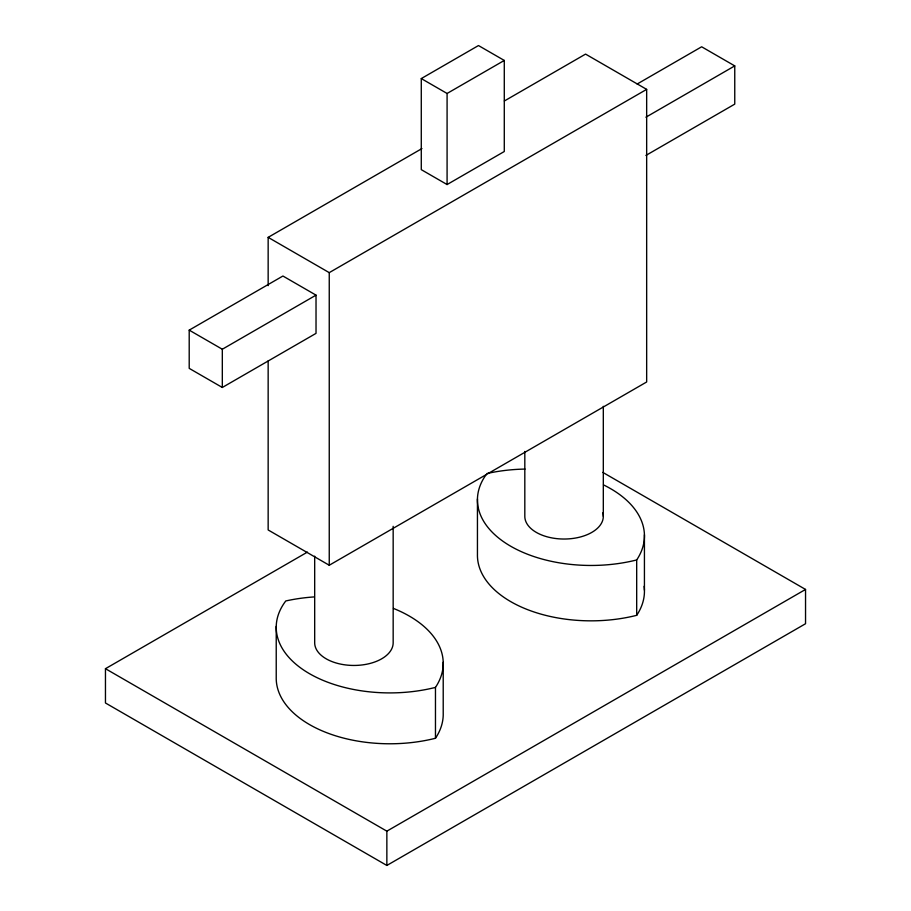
<?xml version="1.0" encoding="UTF-8"?>
<svg xmlns="http://www.w3.org/2000/svg" width="911" height="911" viewBox="0 0 911 911"><rect width="100%" height="100%" fill="white"/><g stroke="black" fill="none" stroke-linecap="round" stroke-linejoin="round"><path stroke-width="1.37" d="M421.281 78.574L478.48 45.55L504.284 60.445L504.284 151.511L447.085 184.546L421.281 169.651L421.281 78.574L447.085 93.469L504.284 60.445M268.153 285.655L268.153 237.361L421.941 148.573M504.364 100.984L585.568 54.102L646.662 89.38L646.662 381.982L329.247 565.241L268.153 529.963L268.153 360.938M189.203 330.135L282.922 276.022L316.026 295.141L316.026 333.369L222.318 387.471L189.203 368.363L189.203 330.135L222.318 349.243L316.026 295.141M637.142 84.028L701.652 46.791L734.756 65.899L734.756 104.127L645.91 155.428M268.153 237.361L329.247 272.64L646.662 89.38M645.91 117.2L734.756 65.899M602.786 472.376L805.54 589.44L805.54 623.728L386.856 865.45L105.46 702.985L105.46 668.697L307.417 552.1M105.46 668.697L386.856 831.162L805.54 589.44M644.43 534.791L644.43 590.169M603.515 484.891A115.799 66.856 0 0 1 636.687 559.946L636.687 615.324A113.647 65.615 0 0 1 477.444 554.332L477.444 498.966M603.31 406.295L603.31 516.366M524.816 451.446L524.816 516.366A39.241 22.661 0 0 0 567.143 538.959A39.241 22.661 0 0 0 602.82 512.813M447.085 93.469L447.085 184.546M443.213 662.24L443.213 713.119A115.799 66.856 0 0 1 435.469 738.263A113.647 65.615 0 0 1 276.227 677.283L276.227 626.404M393.461 608.423A115.799 66.856 0 0 1 435.469 687.395L435.469 738.263M393.165 526.33L393.165 642.802A39.241 22.661 0 0 1 353.923 665.451A39.241 22.661 0 0 1 314.682 642.802L314.682 556.154M386.856 831.162L386.856 865.45M329.247 272.64L329.247 565.241M222.318 349.243L222.318 387.471M314.044 596.933A115.799 66.856 0 0 0 285.769 600.964A113.647 65.615 0 0 0 309.501 673.684A113.647 65.615 0 0 0 435.469 687.395M636.687 559.946A113.647 65.615 0 0 1 511.447 546.657A113.647 65.615 0 0 1 486.178 474.608M644.123 586.32A115.799 66.856 0 0 1 636.687 615.324M486.986 473.515A115.799 66.856 0 0 1 524.998 469.074"/></g></svg>
